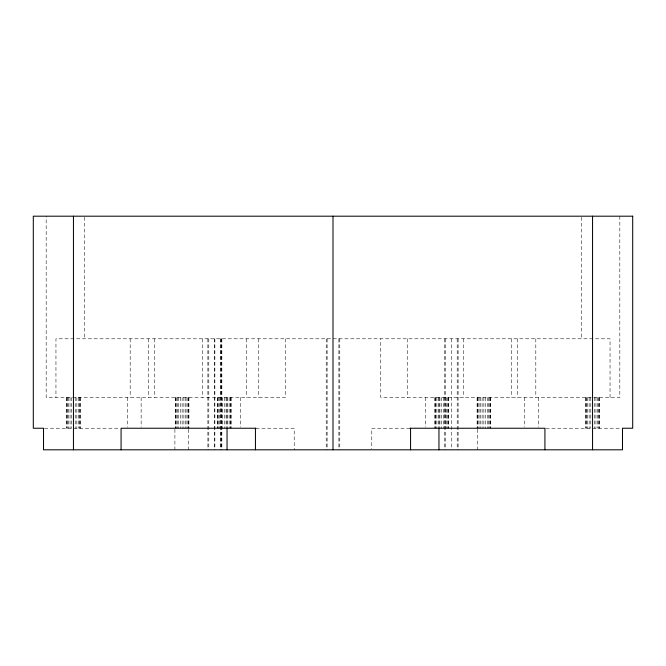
<?xml version="1.0" encoding="UTF-8"?>
<svg xmlns="http://www.w3.org/2000/svg" width="666" height="666" viewBox="0 0 666 666"><rect width="100%" height="100%" fill="white"/><g stroke="black" fill="none" stroke-linecap="round" stroke-linejoin="round"><path stroke-width="0.5" stroke-dasharray="3.33 2.5" d="M44.547 428.238L120.063 428.238M255.977 428.238L294.214 428.238L294.214 449.808M410.023 428.238L371.786 428.238L371.786 448.776M545.978 428.238L621.453 428.238M619.821 216.192L619.821 397.494L380.761 397.494L380.761 338.794M610.048 397.494L610.048 338.794L55.952 338.794L55.952 397.494M599.333 397.494L599.333 428.238M599.109 397.494L599.109 428.238M598.426 397.494L598.426 428.238M597.352 397.494L597.352 428.238M595.945 397.494L595.945 428.238M594.305 397.494L594.305 428.238M590.792 397.494L590.792 428.238M589.152 397.494L589.152 428.238M587.745 397.494L587.745 428.238M586.671 397.494L586.671 428.238M585.988 397.494L585.988 428.238M585.755 397.494L585.755 428.238M581.393 217.233L581.393 338.794M538.328 397.494L538.328 427.214M535.814 338.794L535.814 397.494M524.758 397.494L524.758 427.214M517.532 338.794L517.532 397.494M511.247 338.794L511.247 397.494M490.659 397.494L490.659 428.238M490.426 397.494L490.426 428.238M489.751 397.494L489.751 428.238M488.669 397.494L488.669 428.238M487.262 397.494L487.262 428.238M485.631 397.494L485.631 428.238M483.866 397.494L483.866 428.238M482.109 397.494L482.109 428.238M480.477 397.494L480.477 428.238M479.07 397.494L479.07 428.238M477.988 397.494L477.988 428.238M477.747 429.27L477.747 449.808M477.314 397.494L477.314 428.238M477.081 397.494L477.081 428.238M463.486 338.794L463.486 397.494M458.108 338.794L458.108 449.808M457.201 338.794L457.201 449.808M451.315 338.794L451.315 449.808M448.468 397.494L448.468 428.238M448.235 397.494L448.235 428.238M447.56 397.494L447.56 428.238M446.478 397.494L446.478 428.238M445.437 338.794L445.437 449.808M445.071 397.494L445.071 428.238M444.53 338.794L444.53 449.808M443.431 397.494L443.431 428.238M441.675 397.494L441.675 428.238M439.918 397.494L439.918 428.238M439.119 397.494L439.127 427.214M438.286 397.494L438.286 428.238M436.879 397.494L436.879 428.238M435.797 397.494L435.797 428.238M435.123 397.494L435.123 428.238M434.89 397.494L434.89 428.238M425.541 397.494L425.549 427.214M407.234 338.794L407.234 397.494M339.785 338.794L339.785 449.808M338.877 338.794L338.877 449.808M327.123 338.794L327.123 449.808M326.215 338.794L326.215 449.808M285.239 338.794L285.239 397.494L46.179 397.494L46.179 216.192M258.766 338.794L258.766 397.494M246.428 338.794L246.428 397.494M240.468 397.494L240.501 427.214M231.11 397.494L231.11 428.238M230.877 397.494L230.877 428.238M230.203 397.494L230.203 428.238M229.121 397.494L229.121 428.238M227.714 397.494L227.714 428.238M226.923 397.494L226.89 427.214M226.082 397.494L226.082 428.238M224.325 397.494L224.325 428.238M222.569 397.494L222.569 428.238M221.861 338.794L221.861 449.808M221.47 338.794L221.47 449.808M220.929 338.794L220.929 449.808M220.563 338.794L220.563 449.808M219.522 397.494L219.522 428.238M218.44 397.494L218.44 428.238M217.765 397.494L217.765 428.238M217.532 397.494L217.532 428.238M214.868 338.794L214.868 449.808M214.685 338.794L214.685 449.808M208.799 338.794L208.799 449.808M207.867 338.794L207.892 449.808M202.514 338.794L202.514 397.494M188.919 397.494L188.919 428.238M188.686 397.494L188.686 428.238M188.253 429.27L188.253 449.808M188.012 397.494L188.012 428.238M186.93 397.494L186.93 428.238M185.523 397.494L185.523 428.238M183.891 397.494L183.891 428.238M182.134 397.494L182.134 428.238M180.369 397.494L180.369 428.238M178.738 397.494L178.738 428.238M177.331 397.494L177.331 428.238M176.249 397.494L176.249 428.238M175.574 397.494L175.574 428.238M175.341 397.494L175.341 428.238M174.9 429.27L174.9 449.808M154.753 338.794L154.753 397.494M148.468 338.794L148.468 397.494M141.142 397.494L141.142 427.214M130.186 338.794L130.186 397.494M127.564 397.494L127.564 427.214M84.607 217.233L84.607 338.794M80.245 397.494L80.245 428.238M80.012 397.494L80.012 428.238M79.329 397.494L79.329 428.238M78.255 397.494L78.255 428.238M76.848 397.494L76.848 428.238M75.208 397.494L75.208 428.238M71.695 397.494L71.695 428.238M70.055 397.494L70.055 428.238M68.648 397.494L68.648 428.238M67.574 397.494L67.574 428.238M66.891 397.494L66.891 428.238M66.667 397.494L66.667 428.238"/><path stroke-width="1" d="M255.977 428.238L121.079 428.238L121.079 449.808M410.023 428.238L544.921 428.238L544.921 449.808M592.549 216.192L592.549 449.808M438.961 428.238L438.961 449.808M410.564 428.238L410.564 449.808M333 216.192L333 449.808M255.436 428.238L255.436 449.808M227.039 428.238L227.039 449.808M73.451 216.192L73.451 449.808M632.7 216.192L33.3 216.192L33.3 428.238L43.515 428.238L43.515 449.808L622.485 449.808L622.485 428.238L632.7 428.238L632.7 216.192"/></g></svg>
